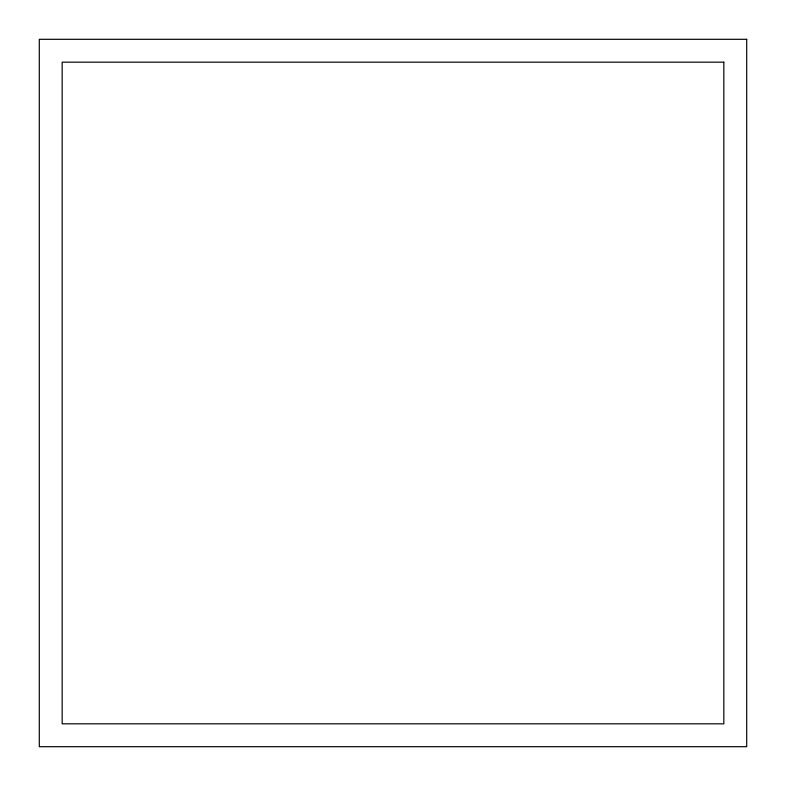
<?xml version="1.0" encoding="UTF-8"?>
<svg xmlns="http://www.w3.org/2000/svg" width="786" height="786" viewBox="0 0 786 786"><rect width="100%" height="100%" fill="white"/><g stroke="black" fill="none" stroke-linecap="round" stroke-linejoin="round"><path stroke-width="1.18" d="M746.7 39.3L39.3 39.3L39.3 746.7L746.7 746.7L746.7 39.3M723.827 62.173L62.173 62.173L62.173 723.827L723.827 723.827L723.827 62.173"/></g></svg>
